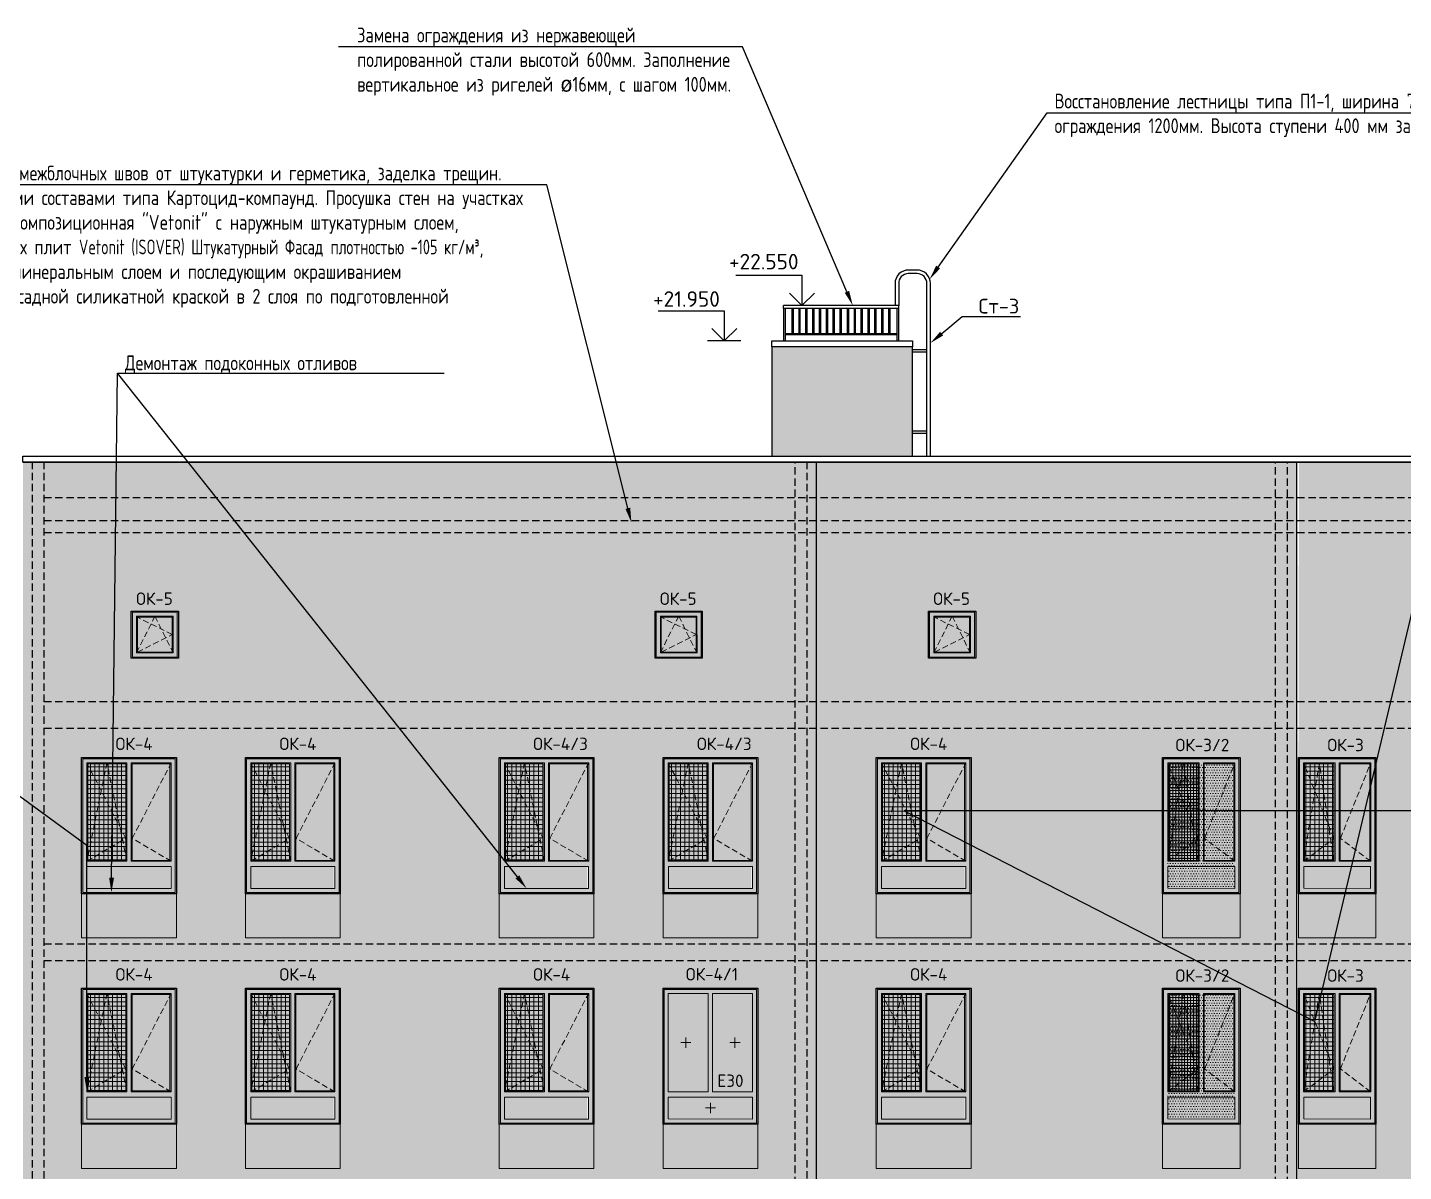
# Model space of a CAD drawing. Header units: millimetres. Extents: x -136099598 to 9192475, y 0 to 347021.
# Drawn here: x -350114 to -326848, y 296454 to 315805 of the extents above; entities that cross this region are included whole.
import ezdxf
from ezdxf import colors
from ezdxf.entities.mleader import LeaderData, LeaderLine
from ezdxf.math import Vec2, Vec3

# ---------------------------------------------------------------- set-up
doc = ezdxf.new("R2010")
doc.units = ezdxf.units.MM
doc.header["$MEASUREMENT"] = 0
doc.linetypes.add('01_base$0$DASHED2', pattern=[0.375, 0.25, -0.125])
doc.linetypes.add('ADSK_Штриховая_ш2 п1', pattern=[3, 2, -1])
doc.layers.get('0').update_dxf_attribs({"color": 250, "lineweight": 9})
doc.layers.get('Defpoints').update_dxf_attribs({"color": 8})
for name, color, linetype, lineweight, true_color in [('!_Окно_00_Штрих_Стекло', 7, 'Continuous', 0, 0x737373), ('RAL 000 80 00', 7, 'Continuous', 0, 0xb9b8b6), ('RAL 100 6030', 7, 'Continuous', 0, 0x989057), ('RAL 7016', 7, 'Continuous', 0, 0x383e42), ('RAL 90 10', 7, 'Continuous', 0, 0xf1ece1)]:
    doc.layers.add(name, color=color, linetype=linetype, lineweight=lineweight, true_color=true_color)
for name, color, linetype, lineweight in [('_0', 250, 'Continuous', 9), ('АР.РД_Выноски', 174, 'Continuous', 9), ('Подвал', 250, 'ADSK_Штриховая_ш2 п1', 30), ('СТЕНЫ кирпич ЛИДЕР', 250, 'Continuous', 15), ('фасады', 7, 'Continuous', 9)]:
    doc.layers.add(name, color=color, linetype=linetype, lineweight=lineweight)
for name, color, linetype in [('PDF _0', 7, 'Continuous'), ('PDF _PDF _0', 7, 'Continuous'), ('PDF _Текст', 7, 'Continuous')]:
    doc.layers.add(name, color=color, linetype=linetype)
doc.layers.add('АР-Выноски', color=5, linetype='Continuous', lineweight=5, plot=False)
doc.styles.add('ICOCPEUR', font='isocpeur.ttf')
doc.styles.add('PDF ISOCPEUR', font='isocpeur.ttf')

# ---------------------------------------------------------------- blocks, each defined once
blk = doc.blocks.new('A$Cb9b29b39')
at = {"layer": '!_Окно_00_Штрих_Стекло'}
h = blk.add_hatch(color=256, dxfattribs=at)
h.dxf.hatch_style = 1
h.set_gradient(color1=(70, 92, 124), color2=(219, 225, 235), name='CURVED')
h.paths.add_polyline_path([(105, 2196), (601, 2196), (601, 564), (105, 564)])
h.paths.add_polyline_path([(1208, 2196), (707, 2195), (707, 563), (1208, 564)])
h.paths.add_polyline_path([(90, 460), (1222, 458), (1221, 89), (90, 91)])
at = {"layer": 'PDF _PDF _0', "lineweight": 0, "true_color": 0x636466}
h = blk.add_hatch(dxfattribs=at)
h.set_pattern_fill('ANSI37', color=251, scale=600, angle=135)
h.paths.add_polyline_path([(601, 564), (601, 2197), (105, 2196), (105, 563)])
at = {"layer": 'RAL 7016'}
h = blk.add_hatch(color=256, dxfattribs=at)
h.dxf.hatch_style = 1
h.paths.add_polyline_path([(1312, 2301), (0, 2301), (0, 0), (1312, 0)])
h.paths.add_polyline_path([(707, 2196), (1207, 2196), (1208, 564), (707, 563)], flags=16)
h.paths.add_polyline_path([(601, 2196), (601, 564), (105, 564), (105, 2196)], flags=16)
h.paths.add_polyline_path([(1222, 458), (1222, 89), (90, 91), (90, 460)], flags=16)
at = {"layer": 'PDF _0', "linetype": 'ADSK_Штриховая_ш2 п1', "lineweight": 0, "ltscale": 50}
for points in [[(601, 548), (355, 2213), (89, 548), (601, 935), (89, 2213)], [(711, 548), (969, 548), (1223, 548), (711, 935), (1223, 2213)]]:
    blk.add_lwpolyline(points, dxfattribs=at)
at = {"layer": 'PDF _PDF _0', "lineweight": 0}
for points in [[(0, 0), (1312, 0), (1312, 2301), (0, 2301)], [(20, 18), (1292, 18), (1292, 2281), (20, 2281)], [(89, 548), (621, 548), (621, 2213), (89, 2213)], [(105, 563), (601, 564), (601, 2197), (105, 2196)], [(1223, 548), (691, 548), (691, 2213), (1223, 2213)], [(707, 563), (1208, 564), (1208, 2197), (707, 2196)], [(1222, 88), (90, 92), (90, 459), (1222, 459)]]:
    blk.add_lwpolyline(points, close=True, dxfattribs=at)
at = {"layer": 'PDF _Текст', "lineweight": 0, "insert": (490, 2409), "char_height": 210, "attachment_point": 7, "style": 'PDF ISOCPEUR'}
blk.add_mtext('ОК-3', dxfattribs=at)
blk = doc.blocks.new('A$Cbb492947')
at = {"layer": '!_Окно_00_Штрих_Стекло'}
h = blk.add_hatch(color=256, dxfattribs=at)
h.dxf.hatch_style = 1
h.set_gradient(color1=(70, 92, 124), color2=(219, 225, 235), name='CURVED')
h.paths.add_polyline_path([(1493, 89), (1493, 2213), (90, 2212), (90, 88)])
at = {"layer": 'PDF _PDF _0', "lineweight": 0, "true_color": 0x636466}
h = blk.add_hatch(dxfattribs=at)
h.set_pattern_fill('ANSI37', color=251, scale=600, angle=135)
h.paths.add_polyline_path([(746, 564), (746, 2197), (105, 2196), (105, 563)])
at = {"layer": 'RAL 7016'}
h = blk.add_hatch(color=256, dxfattribs=at)
h.dxf.hatch_style = 1
h.paths.add_polyline_path([(1602, 2301), (0, 2301), (0, 0), (1602, 0)])
h.paths.add_polyline_path([(852, 2196), (1493, 2196), (1493, 564), (852, 563)], flags=16)
h.paths.add_polyline_path([(746, 2196), (746, 564), (105, 563), (105, 2196)], flags=16)
h.paths.add_polyline_path([(1512, 459), (1512, 88), (90, 88), (90, 459)], flags=16)
at = {"layer": 'PDF _0', "linetype": 'ADSK_Штриховая_ш2 п1', "lineweight": 0, "ltscale": 50}
for points in [[(766, 552), (427, 2213), (89, 548), (746, 935), (89, 2213)], [(856, 548), (1114, 548), (1513, 548), (856, 935), (1513, 2213)]]:
    blk.add_lwpolyline(points, dxfattribs=at)
at = {"layer": 'PDF _PDF _0', "lineweight": 0}
for points in [[(0, 0), (1602, 0), (1602, 2301), (0, 2301)], [(20, 20), (1582, 20), (1582, 2281), (20, 2281)], [(89, 548), (766, 548), (766, 2213), (89, 2213)], [(105, 563), (746, 564), (746, 2196), (105, 2196)], [(1513, 548), (836, 548), (836, 2213), (1513, 2213)], [(852, 563), (1493, 564), (1493, 2196), (852, 2196)], [(1512, 88), (90, 88), (90, 459), (1512, 459)]]:
    blk.add_lwpolyline(points, close=True, dxfattribs=at)
at = {"layer": 'PDF _Текст', "lineweight": 0, "insert": (574, 2429), "char_height": 210, "attachment_point": 7, "style": 'PDF ISOCPEUR'}
blk.add_mtext('ОК-4', dxfattribs=at)
blk = doc.blocks.new('A$Cbac6e4b7')
at = {"layer": 'RAL 100 6030'}
h = blk.add_hatch(color=256, dxfattribs=at)
h.dxf.hatch_style = 1
h.paths.add_polyline_path([(1602, 748), (0, 748), (0, 0), (1602, 0)])
at = {"layer": 'СТЕНЫ кирпич ЛИДЕР', "ltscale": 100}
blk.add_lwpolyline([(0, 748), (1602, 748), (1602, 0), (0, 0)], close=True, dxfattribs=at)
blk = doc.blocks.new('A$C62938759')
at = {"layer": '!_Окно_00_Штрих_Стекло'}
h = blk.add_hatch(color=256, dxfattribs=at)
h.dxf.hatch_style = 1
h.set_gradient(color1=(70, 92, 124), color2=(219, 225, 235), name='CURVED')
h.paths.add_polyline_path([(-1095, 513), (-332, 513), (-334, -1151), (-1095, -1151)])
h.paths.add_polyline_path([(499, 513), (-263, 512), (-263, -1151), (499, -1152)])
h.paths.add_polyline_path([(-1094, -1239), (498, -1241), (497, -1611), (-1094, -1609)])
at = {"layer": 'RAL 7016'}
h = blk.add_hatch(color=256, dxfattribs=at)
h.dxf.hatch_style = 1
h.paths.add_polyline_path([(503, 601), (-1099, 601), (-1099, -1700), (503, -1700)])
h.paths.add_polyline_path([(-262, 513), (415, 513), (413, -1151), (-264, -1152)], flags=16)
h.paths.add_polyline_path([(-333, 513), (-333, -1151), (-1010, -1151), (-1010, 513)], flags=16)
h.paths.add_polyline_path([(413, -1241), (413, -1610), (-1009, -1609), (-1009, -1239)], flags=16)
at = {"layer": 'PDF _PDF _0', "lineweight": 0}
for p, q in [((-800, -319), (-628, -319)), ((-714, -233), (-714, -405)), ((32, -319), (204, -319)), ((118, -233), (118, -405)), ((-297, -1339), (-297, -1511)), ((-383, -1425), (-210, -1425))]:
    blk.add_line(p, q, dxfattribs=at)
for points in [[(-1099, -1700), (503, -1700), (503, 601), (-1099, 601)], [(-1079, -1680), (483, -1680), (483, 581), (-1079, 581)], [(-1010, -1151), (-333, -1151), (-333, 513), (-1010, 513)], [(414, -1151), (-263, -1151), (-263, 513), (414, 513)], [(413, -1612), (-1009, -1608), (-1009, -1240), (413, -1240)]]:
    blk.add_lwpolyline(points, close=True, dxfattribs=at)
at = {"layer": 'PDF _Текст', "lineweight": 0, "insert": (-713, 732), "char_height": 210, "attachment_point": 7, "style": 'PDF ISOCPEUR'}
blk.add_mtext('ОК-4/1', dxfattribs=at)
at = {"layer": 'PDF _Текст', "color": 1, "lineweight": 0, "insert": (-180, -1069), "char_height": 210, "attachment_point": 7, "style": 'PDF ISOCPEUR'}
blk.add_mtext('E30', dxfattribs=at)
blk = doc.blocks.new('A$C3735e77a')
at = {"layer": 'RAL 100 6030'}
h = blk.add_hatch(color=256, dxfattribs=at)
h.dxf.hatch_style = 1
h.paths.add_polyline_path([(1312, 0), (0, 0), (0, -748), (1312, -748)])
at = {"layer": 'СТЕНЫ кирпич ЛИДЕР', "ltscale": 100}
blk.add_lwpolyline([(0, 0), (1312, 0), (1312, -748), (0, -748)], close=True, dxfattribs=at)
blk = doc.blocks.new('A$C51732155')
at = {"layer": '!_Окно_00_Штрих_Стекло'}
h = blk.add_hatch(color=256, dxfattribs=at)
h.dxf.hatch_style = 1
h.set_gradient(color1=(70, 92, 124), color2=(219, 225, 235), name='CURVED')
h.paths.add_polyline_path([(104, 106), (693, 106), (693, 695), (104, 695)])
at = {"layer": 'RAL 7016', "ltscale": 100, "transparency": 33554687}
h = blk.add_hatch(color=256, dxfattribs=at)
h.dxf.hatch_style = 1
h.paths.add_polyline_path([(798, 798), (0, 798), (0, 0), (798, 0)])
h.paths.add_polyline_path([(693, 695), (693, 106), (104, 106), (104, 695)], flags=16)
at = {"layer": 'PDF _0', "lineweight": 0}
blk.add_lwpolyline([(89, 710), (708, 710), (709, 92), (89, 92)], close=True, dxfattribs=at)
at = {"layer": 'PDF _0', "linetype": 'ADSK_Штриховая_ш2 п1', "lineweight": 0, "ltscale": 50}
for points in [[(89, 92), (399, 710), (709, 92)], [(104, 106), (693, 401), (104, 695)]]:
    blk.add_lwpolyline(points, dxfattribs=at)
at = {"layer": 'PDF _PDF _0', "lineweight": 0}
for points in [[(0, 0), (798, 0), (798, 798), (0, 798)], [(20, 20), (778, 20), (778, 778), (20, 778)], [(693, 106), (104, 106), (104, 695), (693, 695)]]:
    blk.add_lwpolyline(points, close=True, dxfattribs=at)
at = {"layer": 'PDF _Текст', "lineweight": 0, "insert": (81, 902), "char_height": 210, "attachment_point": 7, "style": 'PDF ISOCPEUR'}
blk.add_mtext('ОК-5', dxfattribs=at)
blk = doc.blocks.new('A$C3f7f453c')
at = {"layer": '!_Окно_00_Штрих_Стекло'}
h = blk.add_hatch(color=256, dxfattribs=at)
h.dxf.hatch_style = 1
h.set_gradient(color1=(70, 92, 124), color2=(219, 225, 235), name='CURVED')
h.paths.add_polyline_path([(1223, 2197), (90, 2196), (88, 89), (1222, 90)])
h = blk.add_hatch()
h.set_pattern_fill('DOTS', color=256, scale=700)
h.set_pattern_definition([(0, (189944.5, -282002), (21.875, 43.75), [0, -43.75])])
h.paths.add_polyline_path([(1223, 2214), (89, 2213), (87, 89), (1221, 90)])
at = {"layer": 'PDF _PDF _0', "lineweight": 0, "true_color": 0x636466}
h = blk.add_hatch(dxfattribs=at)
h.set_pattern_fill('ANSI37', color=251, scale=400, angle=135)
h.set_pattern_definition([(180, (218351.506, -518452.42), (-4e-15, -50), []), (270, (218351.506, -518452.42), (50, -1e-14), [])])
h.paths.add_polyline_path([(601, 564), (601, 2197), (105, 2196), (105, 563)])
at = {"layer": 'RAL 7016'}
h = blk.add_hatch(color=256, dxfattribs=at)
h.dxf.hatch_style = 1
h.paths.add_polyline_path([(1312, 2301), (0, 2301), (0, 0), (1312, 0)])
h.paths.add_polyline_path([(707, 2196), (1207, 2196), (1208, 564), (707, 563)], flags=16)
h.paths.add_polyline_path([(601, 2196), (601, 564), (105, 564), (105, 2196)], flags=16)
h.paths.add_polyline_path([(1222, 458), (1222, 89), (90, 91), (90, 460)], flags=16)
at = {"layer": 'PDF _0', "linetype": 'ADSK_Штриховая_ш2 п1', "lineweight": 0, "ltscale": 50}
for points in [[(601, 548), (355, 2213), (89, 548), (601, 935), (89, 2213)], [(711, 548), (969, 548), (1223, 548), (711, 935), (1223, 2213)]]:
    blk.add_lwpolyline(points, dxfattribs=at)
at = {"layer": 'PDF _PDF _0', "lineweight": 0}
for points in [[(0, 0), (1312, 0), (1312, 2301), (0, 2301)], [(20, 18), (1292, 18), (1292, 2281), (20, 2281)], [(89, 548), (621, 548), (621, 2213), (89, 2213)], [(105, 563), (601, 564), (601, 2197), (105, 2196)], [(1223, 548), (691, 548), (691, 2213), (1223, 2213)], [(707, 563), (1208, 564), (1208, 2197), (707, 2196)], [(1222, 88), (90, 92), (90, 459), (1222, 459)]]:
    blk.add_lwpolyline(points, close=True, dxfattribs=at)
at = {"layer": 'PDF _Текст', "lineweight": 0, "insert": (220, 2409), "char_height": 210, "attachment_point": 7, "style": 'PDF ISOCPEUR'}
blk.add_mtext('ОК-3/2', dxfattribs=at)
blk = doc.blocks.new('A$C6519c794')
at = {"layer": '!_Окно_00_Штрих_Стекло'}
h = blk.add_hatch(color=256, dxfattribs=at)
h.dxf.hatch_style = 1
h.set_gradient(color1=(70, 92, 124), color2=(219, 225, 235), name='CURVED')
h.paths.add_polyline_path([(1493, 89), (1493, 2213), (90, 2212), (90, 88)])
at = {"layer": 'PDF _PDF _0', "lineweight": 0, "true_color": 0x636466}
h = blk.add_hatch(dxfattribs=at)
h.set_pattern_fill('ANSI37', color=251, scale=600, angle=135)
h.paths.add_polyline_path([(746, 564), (746, 2197), (105, 2196), (105, 563)])
at = {"layer": 'RAL 7016'}
h = blk.add_hatch(color=256, dxfattribs=at)
h.dxf.hatch_style = 1
h.paths.add_polyline_path([(1602, 2301), (0, 2301), (0, 0), (1602, 0)])
h.paths.add_polyline_path([(852, 2196), (1493, 2196), (1493, 564), (852, 563)], flags=16)
h.paths.add_polyline_path([(746, 2196), (746, 564), (105, 563), (105, 2196)], flags=16)
h.paths.add_polyline_path([(1512, 459), (1512, 88), (90, 88), (90, 459)], flags=16)
at = {"layer": 'PDF _0', "linetype": 'ADSK_Штриховая_ш2 п1', "lineweight": 0, "ltscale": 50}
for points in [[(766, 552), (427, 2213), (89, 548), (746, 935), (89, 2213)], [(856, 548), (1114, 548), (1513, 548), (856, 935), (1513, 2213)]]:
    blk.add_lwpolyline(points, dxfattribs=at)
at = {"layer": 'PDF _PDF _0', "lineweight": 0}
for points in [[(0, 0), (1602, 0), (1602, 2301), (0, 2301)], [(20, 20), (1582, 20), (1582, 2281), (20, 2281)], [(89, 548), (766, 548), (766, 2213), (89, 2213)], [(105, 563), (746, 564), (746, 2196), (105, 2196)], [(1513, 548), (836, 548), (836, 2213), (1513, 2213)], [(852, 563), (1493, 564), (1493, 2196), (852, 2196)], [(1512, 88), (90, 88), (90, 459), (1512, 459)]]:
    blk.add_lwpolyline(points, close=True, dxfattribs=at)
at = {"layer": 'PDF _Текст', "lineweight": 0, "insert": (574, 2429), "char_height": 210, "attachment_point": 7, "style": 'PDF ISOCPEUR'}
blk.add_mtext('ОК-4/3', dxfattribs=at)

msp = doc.modelspace()

# ---------------------------------------------------------------- hatches: boundary and pattern name
at = {"layer": 'RAL 000 80 00'}
h = msp.add_hatch(color=256, dxfattribs=at)
h.dxf.hatch_style = 1
h.paths.add_polyline_path([(-335149.5, 310403.9), (-337529.1, 310403.9), (-337528.8, 308553.4), (-335149.2, 308553.4)])
h = msp.add_hatch(color=256, dxfattribs=at)
h.dxf.hatch_style = 1
h.paths.add_polyline_path([(-334880, 305135.4), (-334880, 305933.6), (-334082, 305933.6), (-334082, 305135.4)])
h.paths.add_polyline_path([(-334160.5, 303454.4), (-334160.5, 301153.6), (-335762, 301153.6), (-335762, 303454.4)])
h.paths.add_polyline_path([(-329612, 301153.6), (-330923.5, 301153.6), (-330923.5, 303454.4), (-329612, 303454.4)])
h.paths.add_polyline_path([(-334160.5, 299554.4), (-334160.5, 297253.6), (-335762, 297253.6), (-335762, 299554.4)])
h.paths.add_polyline_path([(-334160.5, 295654.4), (-334160.5, 293353.6), (-335762, 293353.6), (-335762, 295654.4)])
h.paths.add_polyline_path([(-329612, 295654.4), (-329612, 293353.6), (-330923.5, 293353.6), (-330923.5, 295654.4)])
h.paths.add_polyline_path([(-329612, 289303.6), (-330923.5, 289303.6), (-330923.5, 291604.4), (-329612, 291604.4)])
h.paths.add_polyline_path([(-334160.5, 291604.4), (-334160.5, 289303.6), (-335762, 289303.6), (-335762, 291604.4)])
h.paths.add_polyline_path([(-328651.9, 308453.6), (-336772, 308453.6), (-336772, 288804.9), (-328652.1, 288804.9)])
at = {"layer": 'RAL 90 10', "ltscale": 100, "transparency": 33554687}
h = msp.add_hatch(color=256, dxfattribs=at)
h.dxf.hatch_style = 1
h.paths.add_polyline_path([(-349198.5, 303454.4), (-347597, 303454.4), (-347597, 301153.6), (-349198.5, 301153.6)])
h.paths.add_polyline_path([(-349198.5, 299554.4), (-347597, 299554.4), (-347597, 297253.6), (-349198.5, 297253.6)])
h.paths.add_polyline_path([(-339368.5, 295654.4), (-337767, 295654.4), (-337767, 293353.6), (-339368.5, 293353.6)])
h.paths.add_polyline_path([(-349198.5, 295654.4), (-347597, 295654.4), (-347597, 293353.6), (-349198.5, 293353.6)])
h.paths.add_polyline_path([(-348359.3, 305135.4), (-348359.3, 305933.6), (-347561.3, 305933.6), (-347561.3, 305135.4)])
h.paths.add_polyline_path([(-339502.3, 305135.4), (-339502.3, 305933.6), (-338704.3, 305933.6), (-338704.3, 305135.4)])
h.paths.add_polyline_path([(-344827, 303454.4), (-344827, 301153.6), (-346428.5, 301153.6), (-346428.5, 303454.4)])
h.paths.add_polyline_path([(-337767, 303454.4), (-337767, 301153.6), (-339368.5, 301153.6), (-339368.5, 303454.4)])
h.paths.add_polyline_path([(-344827, 299554.4), (-344827, 297253.6), (-346428.5, 297253.6), (-346428.5, 299554.4)])
h.paths.add_polyline_path([(-340537, 303454.4), (-340537, 301153.6), (-342138.5, 301153.6), (-342138.5, 303454.4)])
h.paths.add_polyline_path([(-344827, 295654.4), (-344827, 293353.6), (-346428.5, 293353.6), (-346428.5, 295654.4)])
h.paths.add_polyline_path([(-340537, 299554.4), (-340537, 297253.6), (-342138.5, 297253.6), (-342138.5, 299554.4)])
h.paths.add_polyline_path([(-337767, 299554.4), (-337767, 297253.6), (-339368.5, 297253.6), (-339368.5, 299554.4)])
h.paths.add_polyline_path([(-349198.5, 291604.4), (-347597, 291604.4), (-347597, 289303.6), (-349198.5, 289303.6)])
h.paths.add_polyline_path([(-346428.5, 291604.4), (-344827, 291604.4), (-344827, 289303.6), (-346428.5, 289303.6)])
h.paths.add_polyline_path([(-340537, 295654.4), (-340537, 293353.6), (-342138.5, 293353.6), (-342138.5, 295654.4)])
h.paths.add_polyline_path([(-342138.5, 291604.4), (-340537, 291604.4), (-340537, 289303.6), (-342138.5, 289303.6)])
h.paths.add_polyline_path([(-339368.5, 289303.6), (-339368.5, 291604.4), (-337767, 291604.4), (-337767, 289303.6)])
h.paths.add_polyline_path([(-336771.9, 308453.6), (-350192, 308453.6), (-350192, 288804.9), (-336772, 288804.9)])
h = msp.add_hatch(color=256, dxfattribs=at)
h.dxf.hatch_style = 1
h.paths.add_polyline_path([(-323814.1, 305933.6), (-323016.1, 305933.6), (-323016.1, 305135.4), (-323814.1, 305135.4)])
h.paths.add_polyline_path([(-324904.6, 301153.6), (-326216.1, 301153.6), (-326216.1, 303454.4), (-324904.6, 303454.4)])
h.paths.add_polyline_path([(-323806.3, 301153.6), (-323806.3, 303454.4), (-322494.8, 303454.4), (-322494.8, 301153.6)])
h.paths.add_polyline_path([(-328626.1, 297253.6), (-328626.1, 299554.4), (-327314.6, 299554.4), (-327314.6, 297253.6)])
h.paths.add_polyline_path([(-326216.1, 297253.6), (-326216.1, 299554.4), (-324904.6, 299554.4), (-324904.6, 297253.6)])
h.paths.add_polyline_path([(-323806.3, 297253.6), (-323806.3, 299554.4), (-322494.8, 299554.4), (-322494.8, 297253.6)])
h.paths.add_polyline_path([(-328626.1, 293353.6), (-328626.1, 295654.4), (-327314.6, 295654.4), (-327314.6, 293353.6)])
h.paths.add_polyline_path([(-326216.1, 293353.6), (-326216.1, 295654.4), (-324904.6, 295654.4), (-324904.6, 293353.6)])
h.paths.add_polyline_path([(-328626, 291604.4), (-327314.5, 291604.4), (-327314.5, 289303.6), (-328626, 289303.6)])
h.paths.add_polyline_path([(-326216, 289303.6), (-326216, 291604.4), (-324904.5, 291604.4), (-324904.5, 289303.6)])
h.paths.add_polyline_path([(-323806.3, 293353.6), (-323806.3, 295654.4), (-322494.8, 295654.4), (-322494.8, 293353.6)])
h.paths.add_polyline_path([(-323806.1, 289303.6), (-323806.1, 291604.4), (-322494.6, 291604.4), (-322494.6, 289303.6)])
h.paths.add_polyline_path([(-328624, 303454.4), (-327314.6, 303454.4), (-327314.6, 301153.6), (-328626.1, 301153.6), (-328626.1, 302337.2), (-328652, 288804.9), (-320519.4, 288804.9), (-320524.3, 291853.6), (-320416.1, 291853.9), (-320416.1, 308453.3), (-328614.5, 308453.9)])

# ---------------------------------------------------------------- linework, layer by layer
at = {"lineweight": 30, "ltscale": 150}
msp.add_line((-335379.6, 311053.9, 0), (-335379.6, 311104.6), dxfattribs=at)
at = {"layer": 'Defpoints', "color": 2, "linetype": '01_base$0$DASHED2', "ltscale": 500}
for p, q in [((-350032, 288273.6), (-350032, 308453.6)), ((-349832, 288273.6), (-349832, 308453.6)), ((-337132, 288553.6), (-337132, 308453.6)), ((-336932, 288273.6), (-336932, 308453.6)), ((-329012, 288553.6), (-329012, 308453.6)), ((-328812, 288553.6), (-328812, 308453.6)), ((-349832, 307853.6), (-281617, 307853.6)), ((-349832, 307463.6), (-281617, 307463.6)), ((-349832, 307263.6), (-281617, 307263.6)), ((-349832, 304403.6), (-281617, 304403.6)), ((-349832, 303953.6), (-281617, 303953.6)), ((-349832, 300303.6), (-281617, 300303.6)), ((-349832, 300023.6), (-281617, 300023.6))]:
    msp.add_line(p, q, dxfattribs=at)
at = {"layer": 'Defpoints', "ltscale": 150}
for points in [[(-348359.3, 305933.6), (-347561.3, 305933.6), (-347561.3, 305135.4), (-348359.3, 305135.4)], [(-339502.3, 305933.6), (-338704.3, 305933.6), (-338704.3, 305135.4), (-339502.3, 305135.4)], [(-334880, 305933.6), (-334082, 305933.6), (-334082, 305135.4), (-334880, 305135.4)], [(-349198.5, 303454.4), (-347597, 303454.4), (-347597, 301153.6), (-349198.5, 301153.6)], [(-346428.5, 303454.4), (-344827, 303454.4), (-344827, 301153.6), (-346428.5, 301153.6)], [(-342138.5, 303454.4), (-340537, 303454.4), (-340537, 301153.6), (-342138.5, 301153.6)], [(-339368.5, 303454.4), (-337767, 303454.4), (-337767, 301153.6), (-339368.5, 301153.6)], [(-335762, 303454.4), (-334160.5, 303454.4), (-334160.5, 301153.6), (-335762, 301153.6)], [(-330923.5, 303454.4), (-329612, 303454.4), (-329612, 301153.6), (-330923.5, 301153.6)], [(-328626.1, 303454.4), (-327314.6, 303454.4), (-327314.6, 301153.6), (-328626.1, 301153.6)], [(-349198.5, 299554.4), (-347597, 299554.4), (-347597, 297253.6), (-349198.5, 297253.6)], [(-346428.5, 299554.4), (-344827, 299554.4), (-344827, 297253.6), (-346428.5, 297253.6)], [(-342138.5, 299554.4), (-340537, 299554.4), (-340537, 297253.6), (-342138.5, 297253.6)], [(-339368.5, 299554.4), (-337767, 299554.4), (-337767, 297253.6), (-339368.5, 297253.6)], [(-335762, 299554.4), (-334160.5, 299554.4), (-334160.5, 297253.6), (-335762, 297253.6)], [(-330923.5, 299554.4), (-329612, 299554.4), (-329612, 297253.6), (-330923.5, 297253.6)], [(-328626.1, 299554.4), (-327314.6, 299554.4), (-327314.6, 297253.6), (-328626.1, 297253.6)]]:
    msp.add_lwpolyline(points, close=True, dxfattribs=at)
at = {"layer": 'СТЕНЫ кирпич ЛИДЕР', "lineweight": 25, "ltscale": 100}
for p, q in [((-338050.7, 310503.9), (-338614.2, 310503.9)), ((-334907.8, 310354.8, 0), (-335149.1, 310354.8, 0)), ((-334907.8, 310314.8, 0), (-335149.1, 310314.8, 0)), ((-334907.8, 308977, 0), (-335149.1, 308977, 0)), ((-334907.8, 308937, 0), (-335149.1, 308937, 0))]:
    msp.add_line(p, q, dxfattribs=at)
at = {"layer": 'СТЕНЫ кирпич ЛИДЕР', "lineweight": 30, "ltscale": 100}
for p, q in [((-350192, 308453.6), (-281257, 308453.6)), ((-336772, 288472.9, 1.7), (-336772, 308453.6)), ((-328652, 288223.6), (-328652, 308453.6))]:
    msp.add_line(p, q, dxfattribs=at)
at = {"layer": 'СТЕНЫ кирпич ЛИДЕР', "lineweight": 25, "ltscale": 100, "elevation": 0.1}
msp.add_lwpolyline([(-338136, 311612.8), (-337020.3, 311612.8), (-337020.2, 311102.9), (-336806.9, 311311.8), (-337020.2, 311102.9), (-337229.2, 311311.8)], dxfattribs=at)
at = {"layer": 'СТЕНЫ кирпич ЛИДЕР', "lineweight": 25, "ltscale": 100}
msp.add_lwpolyline([(-339448.2, 311013.8), (-338332.5, 311013.9), (-338332.4, 310503.9), (-338119.1, 310712.9), (-338332.4, 310503.9), (-338541.4, 310712.8)], dxfattribs=at)
at = {"layer": 'СТЕНЫ кирпич ЛИДЕР', "lineweight": 30, "ltscale": 100}
msp.add_lwpolyline([(-350192, 308553.5), (-281256.6, 308553.5), (-281256.6, 308453.6), (-350192, 308453.6)], close=True, dxfattribs=at)
at = {"layer": 'фасады', "lineweight": 30, "ltscale": 150, "elevation": 0}
for points in [[(-334847.8, 308557.5), (-334847.8, 311473.5, 0.428318), (-335075.9, 311701.5), (-335215.9, 311701.5, 0.4282879), (-335443.9, 311473.5), (-335443.9, 311104.6)], [(-334907.8, 308557.5), (-334907.8, 311474.3, 0.4229742), (-335070.5, 311641.5), (-335221.2, 311641.5, 0.4296737), (-335383.9, 311470.2), (-335383.9, 311104.6)]]:
    msp.add_lwpolyline(points, format="xyb", dxfattribs=at)
for points in [[(-335379.6, 311104.6), (-337333.7, 311104.7)], [(-337333.7, 311053.6), (-337333.7, 311103.6)], [(-335379.6, 311053.6), (-337333.7, 311053.6)], [(-337295.7, 310503.7), (-337295.7, 311053.6), (-337333.7, 311053.6), (-337333.7, 310503.7), (-337295.7, 310503.7)], [(-337184.8, 310628.5), (-337184.8, 311053.3)], [(-337168.8, 311053.3), (-337168.8, 310628.5), (-337168.8, 310628.5)], [(-337068.8, 310628.5), (-337068.8, 311053.3)], [(-337052.8, 311053.3), (-337052.8, 310628.5), (-337052.8, 310628.5)], [(-336952.8, 310628.5), (-336952.8, 311053.3)], [(-336936.8, 311053.3), (-336936.8, 310628.5), (-336936.8, 310628.5)], [(-336836.8, 310628.5), (-336836.8, 311053.3)], [(-336820.8, 311053.3), (-336820.8, 310628.5), (-336820.8, 310628.5)], [(-336720.8, 310628.5), (-336720.8, 311053.3)], [(-336704.8, 311053.3), (-336704.8, 310628.5), (-336704.8, 310628.5)], [(-336604.8, 310628.5), (-336604.8, 311053.3)], [(-336588.8, 311053.3), (-336588.8, 310628.5), (-336588.8, 310628.5)], [(-336488.8, 310628.5), (-336488.8, 311053.3)], [(-336472.8, 311053.3), (-336472.8, 310628.5), (-336472.8, 310628.5)], [(-336372.8, 310628.5), (-336372.8, 311053.3)], [(-336356.8, 311053.3), (-336356.8, 310628.5), (-336356.8, 310628.5)], [(-336249.2, 310629), (-336249.2, 311053.9)], [(-336233.2, 311053.9), (-336233.2, 310629), (-336233.2, 310629)], [(-336133.2, 310629), (-336133.2, 311053.9)], [(-336117.2, 311053.9), (-336117.2, 310629), (-336117.2, 310629)], [(-336017.2, 310629), (-336017.2, 311053.9)], [(-336001.2, 311053.9), (-336001.2, 310629), (-336001.2, 310629)], [(-335901.2, 310629), (-335901.2, 311053.9)], [(-335885.2, 311053.9), (-335885.2, 310629), (-335885.2, 310629)], [(-335785.2, 310629), (-335785.2, 311053.9)], [(-335769.2, 311053.9), (-335769.2, 310629), (-335769.2, 310629)], [(-335668.8, 310629), (-335668.8, 311053.9)], [(-335652.8, 311053.9), (-335652.8, 310629), (-335652.8, 310629)], [(-335551.6, 310628.5), (-335551.6, 311053.3)], [(-335535.6, 311053.3), (-335535.6, 310628.5), (-335535.6, 310628.5)], [(-335379.6, 310503.9), (-335379.6, 311053.6), (-335417.6, 311053.6), (-335417.6, 310503.9), (-335379.6, 310503.9)], [(-335379.6, 310503.7), (-335379.6, 311053.6), (-335417.6, 311053.6), (-335417.6, 310503.7), (-335379.6, 310503.7)], [(-335417.6, 310603.6), (-337295.7, 310603.6), (-337295.7, 310628.6), (-335417.6, 310628.6)]]:
    msp.add_lwpolyline(points, dxfattribs=at)
at = {"layer": 'фасады', "lineweight": 30, "ltscale": 150}
for points in [[(-337528.7, 310503.9), (-335149.6, 310503.9), (-335149.6, 310404), (-337528.7, 310404)], [(-337528.7, 308553.3), (-335149.1, 308553.3), (-335149.1, 310404), (-337528.7, 310404)]]:
    msp.add_lwpolyline(points, close=True, dxfattribs=at)

# ---------------------------------------------------------------- block references
at = {"ltscale": 150}
for name, p in [('A$C3f7f453c', (-330923.5, 301153.6)), ('A$C3735e77a', (-330923.5, 301153.6)), ('A$C3735e77a', (-328626.1, 301153.6)), ('A$C62938759', (-338269.7, 298953.3)), ('A$C3f7f453c', (-330923.5, 297253.6)), ('A$C3735e77a', (-330923.5, 297253.6)), ('A$C3735e77a', (-328626.1, 297253.6))]:
    msp.add_blockref(name, p, dxfattribs=at)
at = {"layer": '_0', "ltscale": 150}
for p in [(-342138.5, 301153.6), (-339368.5, 301153.6)]:
    msp.add_blockref('A$C6519c794', p, dxfattribs=at)
at = {"layer": 'Подвал', "ltscale": 150}
for name, p in [('A$C51732155', (-348359.3, 305135.4)), ('A$C51732155', (-339502.3, 305135.4)), ('A$C51732155', (-334880, 305135.4)), ('A$Cbb492947', (-349198.5, 301153.6)), ('A$Cbb492947', (-346428.5, 301153.6)), ('A$Cbb492947', (-335762, 301153.6)), ('A$Cb9b29b39', (-328626.1, 301153.6)), ('A$Cbac6e4b7', (-349198.5, 300405.1)), ('A$Cbac6e4b7', (-346428.5, 300405.1)), ('A$Cbac6e4b7', (-342138.5, 300405.1)), ('A$Cbac6e4b7', (-339368.5, 300405.1)), ('A$Cbac6e4b7', (-335762, 300405.1)), ('A$Cbb492947', (-349198.5, 297253.6)), ('A$Cbb492947', (-346428.5, 297253.6)), ('A$Cbb492947', (-342138.5, 297253.6)), ('A$Cbb492947', (-335762, 297253.6)), ('A$Cb9b29b39', (-328626.1, 297253.6)), ('A$Cbac6e4b7', (-349198.5, 296505.1)), ('A$Cbac6e4b7', (-346428.5, 296505.1)), ('A$Cbac6e4b7', (-342138.5, 296505.1)), ('A$Cbac6e4b7', (-339368.5, 296505.1)), ('A$Cbac6e4b7', (-335762, 296505.1))]:
    msp.add_blockref(name, p, dxfattribs=at)

# ---------------------------------------------------------------- texts
at = {"layer": 'СТЕНЫ кирпич ЛИДЕР', "lineweight": 25, "ltscale": 100, "char_height": 262.49, "attachment_point": 9, "rotation": 0.00261, "style": 'PDF ISOCPEUR'}
for s, insert in [('+22.550', (-337076.4, 311713.8, 0.1)), ('+21.950', (-338406.4, 311081, -0.3))]:
    msp.add_mtext(s, dxfattribs=dict(at, insert=insert))

# ---------------------------------------------------------------- leaders
at = {"layer": 'АР-Выноски'}
ml = msp.add_multileader_mtext('Standard', dxfattribs=at)
ml.set_content('\\A1;{\\W0.8;Замена ограждения из нержавеющей полированной стали высотой 600мм. Заполнение вертикальное из ригелей \\fISOCTEUR|b0|i0|c204|p49;ø\\fISOCPEUR|b0|i0|c204|p34;16мм, с шагом 100мм.  }', color=256, style='ICOCPEUR')
ml.set_leader_properties()
ml.build(insert=Vec2(0, 0))
ml.multileader.update_dxf_attribs({"text_left_attachment_type": 6, "text_right_attachment_type": 6, "dogleg_length": 100, "arrow_head_size": 250})
ctx = ml.context
ctx.base_point, ctx.char_height, ctx.arrow_head_size, ctx.landing_gap_size, ctx.plane_origin = Vec3(-344565.3, 315478, 0), 250, 250, 25, Vec3(-340707.8, 296321.9, 0)
ctx.left_attachment, ctx.right_attachment = 6, 6
notes = []
notes.append((ctx, [(0, (1, 1, 0), (-338026.2, 315478, 0), (-1, 0), 309.1, [(1, [(-336160.8, 311104.5, 0)], 0, [])])]))
ctx.mtext.insert, ctx.mtext.width, ctx.mtext.defined_height, ctx.mtext.flow_direction = Vec3(-344540.3, 315803, 0), 6429.295, 2403.2, 5
ml = msp.add_multileader_mtext('Standard', dxfattribs=at)
ml.set_content('{\\W0.8;Восстановление лестницы типа П1-1, ширина 750 мм, высота ограждения 1200мм. Высота ступени 400 мм заводского изготовления.}', color=256, style='ICOCPEUR')
ml.set_leader_properties()
ml.build(insert=Vec2(0, 0))
ml.multileader.update_dxf_attribs({"text_left_attachment_type": 6, "text_right_attachment_type": 6, "dogleg_length": 100, "arrow_head_size": 250})
ctx = ml.context
ctx.base_point, ctx.char_height, ctx.arrow_head_size, ctx.landing_gap_size, ctx.plane_origin = Vec3(-332772.8, 314359.9), 250, 250, 25, Vec3(-324284.6, 311176)
ctx.left_attachment, ctx.right_attachment = 6, 6
notes.append((ctx, [(1, (1, 1, 0), (-332872.8, 314359.9), (1, 0), 100, [(0, [(-334860.3, 311548.3)], 0, [])])]))
ctx.mtext.insert, ctx.mtext.width, ctx.mtext.defined_height, ctx.mtext.flow_direction = Vec3(-332747.8, 314684.9), 9186.444, 5775.2, 5
ml = msp.add_multileader_mtext('Standard', dxfattribs=at)
ml.set_content('\\A1;{\\W0.8;Установка маскитных сеток на поворотно-откидные створки, в весенний, летний и осенний период.}', color=256, style='ICOCPEUR')
ml.set_leader_properties()
ml.build(insert=Vec2(0, 0))
ml.multileader.update_dxf_attribs({"text_left_attachment_type": 6, "text_right_attachment_type": 6, "dogleg_length": 100, "arrow_head_size": 250})
ctx = ml.context
ctx.base_point, ctx.char_height, ctx.arrow_head_size, ctx.landing_gap_size, ctx.plane_origin = Vec3(-324661.4, 312767.7), 250, 250, 25, Vec3(-318145.6, 312318.7)
ctx.left_attachment, ctx.right_attachment = 6, 6
notes.append((ctx, [(1, (1, 1, 0), (-325080.7, 312767.7), (1, 0), 419.2, [(2, [(-323477.7, 302557.3), (-335288.4, 302557.3), (-328347.1, 298991.8)], 0, [])])]))
ctx.mtext.insert, ctx.mtext.width, ctx.mtext.defined_height, ctx.mtext.flow_direction = Vec3(-324636.4, 313092.7), 7622.924, 230, 5
ml = msp.add_multileader_mtext('Standard', dxfattribs=at)
ml.set_content('\\A1;Ст-3', color=256, style='ICOCPEUR')
ml.set_leader_properties()
ml.build(insert=Vec2(0, 0))
ml.multileader.update_dxf_attribs({"text_left_attachment_type": 6, "text_right_attachment_type": 6, "dogleg_length": 100, "arrow_head_size": 250})
ctx = ml.context
ctx.base_point, ctx.char_height, ctx.arrow_head_size, ctx.landing_gap_size, ctx.plane_origin = Vec3(-334058.3, 310916.6), 250, 250, 25, Vec3(-339507, 309861.4)
ctx.left_attachment, ctx.right_attachment = 6, 6
notes.append((ctx, [(1, (1, 1, 0), (-334313, 310916.6), (1, 0), 254.7, [(0, [(-334847.8, 310466.5)], 0, [])])]))
ctx.mtext.insert, ctx.mtext.width, ctx.mtext.flow_direction = Vec3(-334033.3, 311216.6), 4074.825, 5
at = {"layer": 'АР.РД_Выноски'}
ml = msp.add_multileader_mtext('Standard', dxfattribs=at)
ml.set_content('\\A1;{\\W0.8;Очистка фасада от окрасочного слоя, очистка межблочных швов от штукатурки и герметика, заделка трещин. Локальная обработка фасада антисептическими составами типа Картоцид-компаунд. Просушка стен на участках замачивания. Устройство Системы фасадной композиционная "Vetonit" c наружным штукатурным слоем, теплоизоляционным слоем из минераловатных плит \\A0;\\W0.7;\\C1;Vetonit (ISOVER) Штукатурный Фасад\\A1;\\W0.8;\\C256; \\A0;\\W0.7;плотностью -\\C1;105 \\C256;кг/м³\\A1;\\W0.8;,  толщиной - 150 мм (в 1 слой), декоративно-минеральным слоем и последующим окрашиванием высокопаропроницаемой самоочищающейся фасадной силикатной краской в 2 слоя по подготовленной поверхности. }', color=256, style='ICOCPEUR')
ml.set_leader_properties(color=256)
ml.build(insert=Vec2(0, 0))
ml.multileader.update_dxf_attribs({"text_left_attachment_type": 6, "text_right_attachment_type": 6, "dogleg_length": 100, "arrow_head_size": 250})
ctx = ml.context
ctx.base_point, ctx.char_height, ctx.arrow_head_size, ctx.landing_gap_size, ctx.plane_origin = Vec3(-356155.2, 313143.1), 250, 250, 25, Vec3(-338571.6, 312099.5)
ctx.left_attachment, ctx.right_attachment = 6, 6
notes.append((ctx, [(0, (1, 1, 0), (-341335.2, 313143.1), (-1, 0), 100, [(0, [(-339902.2, 307430.1)], 0, [])])]))
ctx.mtext.insert, ctx.mtext.width, ctx.mtext.flow_direction = Vec3(-356130.2, 313468.1), 14727.298, 5
ml = msp.add_multileader_mtext('Standard', dxfattribs=at)
ml.set_content('\\A1;{\\W0.8;Демонтаж подоконных отливов}', color=256, style='ICOCPEUR')
ml.set_leader_properties(color=256)
ml.build(insert=Vec2(0, 0))
ml.multileader.update_dxf_attribs({"text_left_attachment_type": 6, "text_right_attachment_type": 6, "dogleg_length": 100, "arrow_head_size": 250})
ctx = ml.context
ctx.base_point, ctx.char_height, ctx.arrow_head_size, ctx.landing_gap_size, ctx.plane_origin = Vec3(-348492.4, 309957.6), 250, 250, 25, Vec3(-339598.4, 309759.5)
ctx.left_attachment, ctx.right_attachment = 6, 6
notes.append((ctx, [(1, (1, 1, 0), (-348592.4, 309957.6), (1, 0), 100, [(1, [(-341675.7, 301241.5)], 0, []), (0, [(-348695.3, 301173.6)], 0, [])])]))
ctx.mtext.insert, ctx.mtext.width, ctx.mtext.flow_direction = Vec3(-348467.4, 310257.6), 6323.333, 5
ml = msp.add_multileader_mtext('Standard', dxfattribs=at)
ml.set_content('\\A1;{\\W0.8;Очистка  оконных  откосов  от масляных и мастичных загрязнений, окрасочного слоя }', color=256, style='ICOCPEUR')
ml.set_leader_properties(color=256)
ml.build(insert=Vec2(0, 0))
ml.multileader.update_dxf_attribs({"text_left_attachment_type": 6, "text_right_attachment_type": 6, "dogleg_length": 100, "arrow_head_size": 250})
ctx = ml.context
ctx.base_point, ctx.char_height, ctx.arrow_head_size, ctx.landing_gap_size, ctx.plane_origin = Vec3(-359798.4, 305589.2), 250, 250, 25, Vec3(-349452.3, 305552.4)
ctx.left_attachment, ctx.right_attachment = 6, 6
notes.append((ctx, [(0, (1, 1, 0), (-354068.4, 305589.2), (-1, 0), 100, [(1, [(-349109.6, 297802), (-349109.6, 301965.8)], 0, [])])]))
ctx.mtext.insert, ctx.mtext.width, ctx.mtext.flow_direction = Vec3(-359773.4, 305914.2), 6323.333, 5
for ctx, leaders in notes:
    for number, flags, end, landing, length, lines in leaders:
        leader = LeaderData()
        leader.index, (leader.has_last_leader_line, leader.has_dogleg_vector, leader.attachment_direction) = number, flags
        leader.last_leader_point, leader.dogleg_vector, leader.dogleg_length = Vec3(end), Vec3(landing), length
        for number, points, colour, breaks in lines:
            line = LeaderLine()
            line.index, line.vertices, line.color, line.breaks = number, Vec3.list(points), colors.encode_raw_color(colour), breaks
            leader.lines.append(line)
        ctx.leaders.append(leader)

doc.saveas('drawing.dxf')
